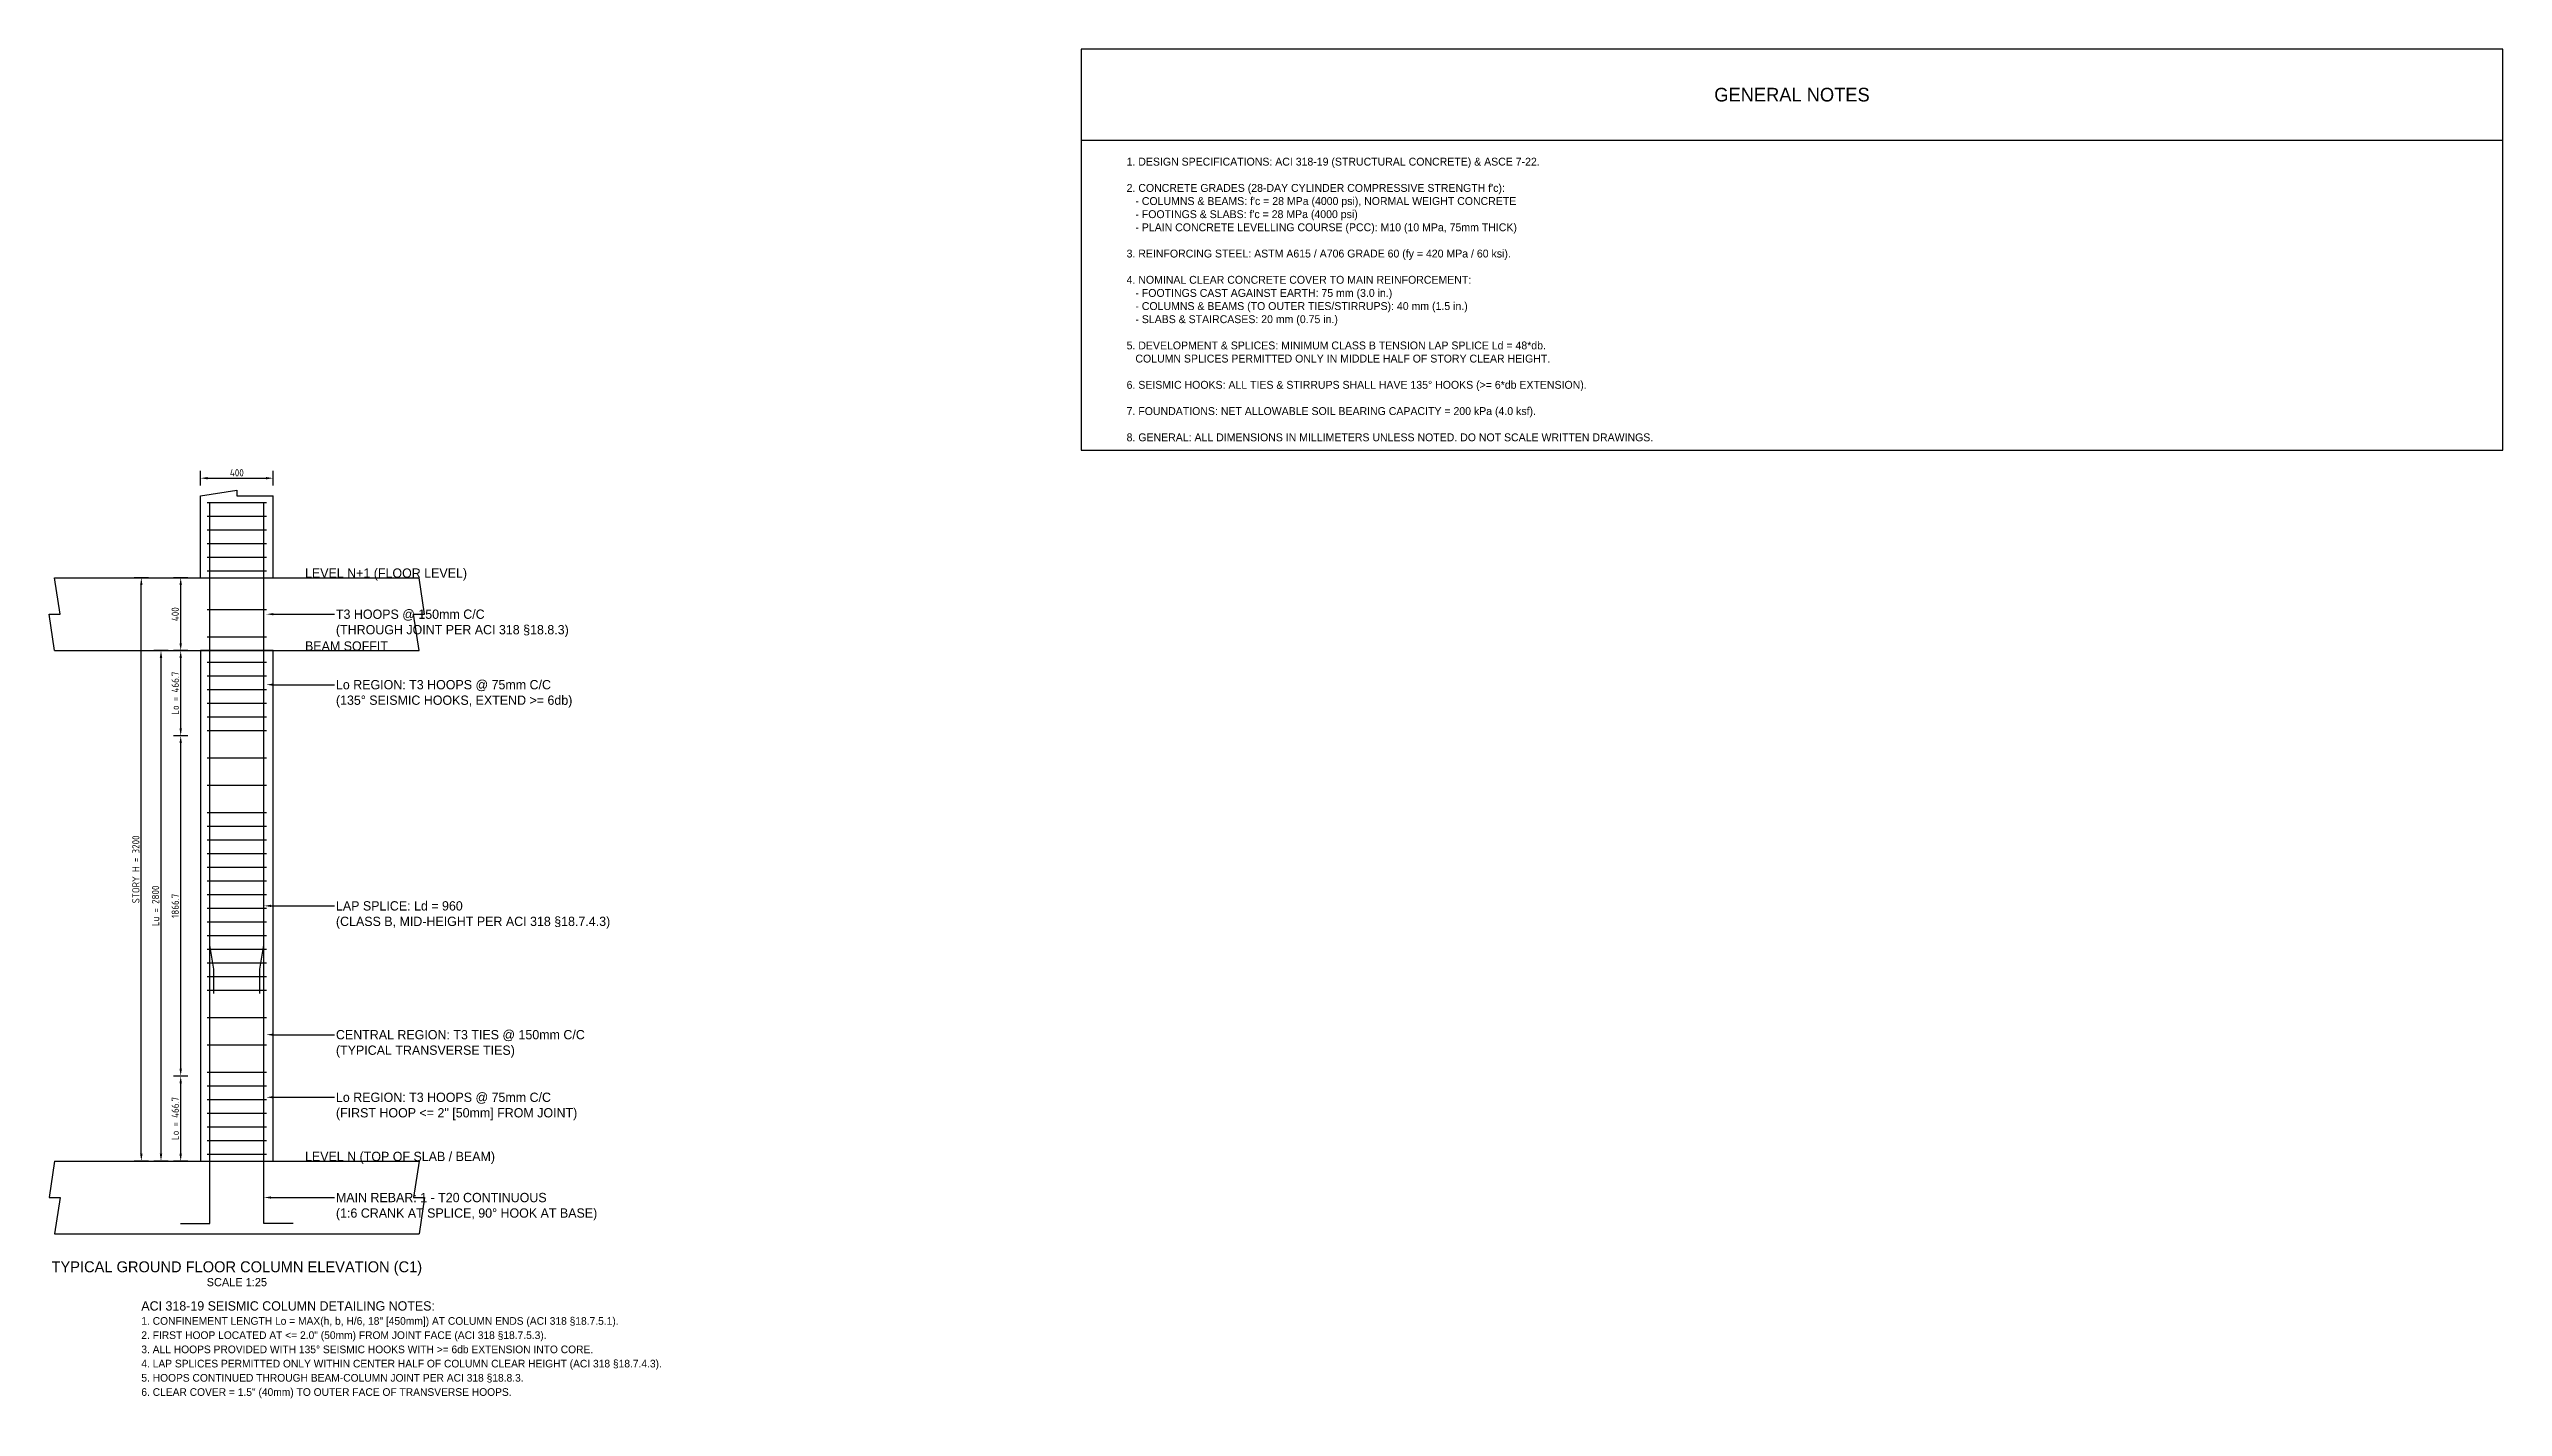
# Model space of a CAD drawing. Header units: metres. Extents: x -2840 to 24431, y -53356 to 1700.
# Drawn here: x 10970 to 24431, y -28984 to -21535 of the extents above; entities that cross this region are included whole.
import ezdxf
from ezdxf import colors
from ezdxf.entities.mleader import LeaderData, LeaderLine
from ezdxf.enums import TextEntityAlignment as Align
from ezdxf.math import Vec2, Vec3

# ---------------------------------------------------------------- set-up
doc = ezdxf.new("R2010")
doc.units = ezdxf.units.M
for name, color, linetype in [('BREAK_LINE', 7, 'Continuous'), ('COLUMN', 7, 'Continuous'), ('DIM_LINEAR', 3, 'Continuous'), ('LEADER', 3, 'Continuous'), ('LEVEL', 8, 'Continuous'), ('REBAR', 2, 'Continuous'), ('STIRRUP', 135, 'Continuous'), ('TEXT', 151, 'Continuous'), ('TITLE', 2, 'Continuous')]:
    doc.layers.add(name, color=color, linetype=linetype)
doc.styles.add('Dimension', font='isocp')
doc.dimstyles.new('Linear', dxfattribs={"dimtxt": 40, "dimasz": 40, "dimexe": 40, "dimexo": 40, "dimgap": 10, "dimtad": 1, "dimdsep": 46, "dimtxsty": 'Dimension', "dimcen": 2.5, "dimclrd": 132, "dimclre": 132, "dimclrt": 151, "dimazin": 3, "dimtfac": 1, "dimtmove": 0, "dimatfit": 3, "dimfxl": 40, "dimfxlon": 1})

msp = doc.modelspace()

# ---------------------------------------------------------------- linework, layer by layer
at = {"layer": 'BORDER'}
msp.add_line((16631, -22035), (24431, -22035), dxfattribs=at)
msp.add_lwpolyline([(16631, -23736.12), (24431, -23736.12), (24431, -21535), (16631, -21535), (16631, -23736.12)], close=True, dxfattribs=at)
at = {"layer": 'BREAK_LINE'}
for points in [[(11800, -23985), (12000, -23955), (12000, -23985), (12000, -23985), (12200, -23985)], [(11000, -24835), (10970, -24635), (11000, -24635), (11030, -24635), (11000, -24435)], [(13000, -24835), (12970, -24635), (13000, -24635), (13030, -24635), (13000, -24435)], [(11000, -27635), (10970, -27835), (11000, -27835), (11030, -27835), (11000, -28035)], [(13000, -27635), (12970, -27835), (13000, -27835), (13030, -27835), (13000, -28035)]]:
    msp.add_lwpolyline(points, dxfattribs=at)
at = {"layer": 'COLUMN'}
for p, q in [((11800, -24435), (11800, -23985)), ((12200, -24435), (12200, -23985)), ((11000, -24435), (13000, -24435)), ((11000, -24835), (11800, -24835)), ((12200, -24835), (13000, -24835)), ((11000, -27635), (11800, -27635)), ((12200, -27635), (13000, -27635)), ((11000, -28035), (13000, -28035))]:
    msp.add_line(p, q, dxfattribs=at)
msp.add_lwpolyline([(11800, -27635), (12200, -27635), (12200, -24835), (11800, -24835), (11800, -27635)], close=True, dxfattribs=at)
at = {"layer": 'LEVEL'}
for p, q in [((11656, -24435), (12344, -24435)), ((11656, -24835), (12344, -24835)), ((11656, -27635), (12344, -27635))]:
    msp.add_line(p, q, dxfattribs=at)
at = {"layer": 'REBAR'}
for points in [[(11873.1, -26715), (11873.1, -26583), (11851.1, -26451), (11851.1, -24023.1)], [(12126.9, -26715), (12126.9, -26583), (12148.9, -26451), (12148.9, -24023.1)], [(11691.1, -27977.85), (11851.1, -27977.85), (11851.1, -25755)], [(12308.9, -27977.85), (12148.9, -27977.85), (12148.9, -25755)]]:
    msp.add_lwpolyline(points, dxfattribs=at)
at = {"layer": 'STIRRUP'}
for p, q in [((11838.1, -24022.5), (12161.9, -24022.5)), ((11838.1, -24097.5), (12161.9, -24097.5)), ((11838.1, -24172.5), (12161.9, -24172.5)), ((11838.1, -24247.5), (12161.9, -24247.5)), ((11838.1, -24322.5), (12161.9, -24322.5)), ((11838.1, -24397.5), (12161.9, -24397.5)), ((11838.1, -24610), (12161.9, -24610)), ((11838.1, -24760), (12161.9, -24760)), ((11838.1, -24897.5), (12161.9, -24897.5)), ((11838.1, -24972.5), (12161.9, -24972.5)), ((11838.1, -25047.5), (12161.9, -25047.5)), ((11838.1, -25122.5), (12161.9, -25122.5)), ((11838.1, -25197.5), (12161.9, -25197.5)), ((11838.1, -25272.5), (12161.9, -25272.5)), ((11838.1, -25422.5), (12161.9, -25422.5)), ((11838.1, -25572.5), (12161.9, -25572.5)), ((11838.1, -25722.5), (12161.9, -25722.5)), ((11838.1, -25797.5), (12161.9, -25797.5)), ((11838.1, -25872.5), (12161.9, -25872.5)), ((11838.1, -25947.5), (12161.9, -25947.5)), ((11838.1, -26022.5), (12161.9, -26022.5)), ((11838.1, -26097.5), (12161.9, -26097.5)), ((11838.1, -26172.5), (12161.9, -26172.5)), ((11838.1, -26247.5), (12161.9, -26247.5)), ((11838.1, -26322.5), (12161.9, -26322.5)), ((11838.1, -26397.5), (12161.9, -26397.5)), ((11838.1, -26472.5), (12161.9, -26472.5)), ((11838.1, -26547.5), (12161.9, -26547.5)), ((11838.1, -26622.5), (12161.9, -26622.5)), ((11838.1, -26697.5), (12161.9, -26697.5)), ((11838.1, -26847.5), (12161.9, -26847.5)), ((11838.1, -26997.5), (12161.9, -26997.5)), ((11838.1, -27147.5), (12161.9, -27147.5)), ((11838.1, -27222.5), (12161.9, -27222.5)), ((11838.1, -27297.5), (12161.9, -27297.5)), ((11838.1, -27372.5), (12161.9, -27372.5)), ((11838.1, -27447.5), (12161.9, -27447.5)), ((11838.1, -27522.5), (12161.9, -27522.5)), ((11838.1, -27597.5), (12161.9, -27597.5))]:
    msp.add_line(p, q, dxfattribs=at)

# ---------------------------------------------------------------- texts
at = {"layer": 'HEADER'}
msp.add_text('GENERAL NOTES', height=75, dxfattribs=at).set_placement((20531, -21785), align=Align.MIDDLE_CENTER)
at = {"layer": 'TEXT'}
for s, height, p in [('LEVEL N+1 (FLOOR LEVEL)', 51, (12374, -24435)), ('BEAM SOFFIT', 51, (12374, -24835)), ('LEVEL N (TOP OF SLAB / BEAM)', 51, (12374, -27635)), ('1. CONFINEMENT LENGTH Lo = MAX(h, b, H/6, 18" [450mm]) AT COLUMN ENDS (ACI 318 §18.7.5.1).', 42, (11476, -28533)), ('3. ALL HOOPS PROVIDED WITH 135° SEISMIC HOOKS WITH >= 6db EXTENSION INTO CORE.', 42, (11476, -28689)), ('2. FIRST HOOP LOCATED AT <= 2.0" (50mm) FROM JOINT FACE (ACI 318 §18.7.5.3).', 42, (11476, -28611)), ('4. LAP SPLICES PERMITTED ONLY WITHIN CENTER HALF OF COLUMN CLEAR HEIGHT (ACI 318 §18.7.4.3).', 42, (11476, -28767)), ('5. HOOPS CONTINUED THROUGH BEAM-COLUMN JOINT PER ACI 318 §18.8.3.', 42, (11476, -28845)), ('6. CLEAR COVER = 1.5" (40mm) TO OUTER FACE OF TRANSVERSE HOOPS.', 42, (11476, -28923))]:
    msp.add_text(s, height=height, dxfattribs=at).set_placement(p)
msp.add_text('SCALE 1:25', height=45, dxfattribs=at).set_placement((12000, -28299), align=Align.MIDDLE_CENTER)
at = {"layer": 'TEXT', "insert": (16881, -22131), "char_height": 43.2, "width": 7250, "attachment_point": 1}
msp.add_mtext("1. DESIGN SPECIFICATIONS: ACI 318-19 (STRUCTURAL CONCRETE) & ASCE 7-22.\\P\\P2. CONCRETE GRADES (28-DAY CYLINDER COMPRESSIVE STRENGTH f'c):\\P   - COLUMNS & BEAMS: f'c = 28 MPa (4000 psi), NORMAL WEIGHT CONCRETE\\P   - FOOTINGS & SLABS: f'c = 28 MPa (4000 psi)\\P   - PLAIN CONCRETE LEVELLING COURSE (PCC): M10 (10 MPa, 75mm THICK)\\P\\P3. REINFORCING STEEL: ASTM A615 / A706 GRADE 60 (fy = 420 MPa / 60 ksi).\\P\\P4. NOMINAL CLEAR CONCRETE COVER TO MAIN REINFORCEMENT:\\P   - FOOTINGS CAST AGAINST EARTH: 75 mm (3.0 in.)\\P   - COLUMNS & BEAMS (TO OUTER TIES/STIRRUPS): 40 mm (1.5 in.)\\P   - SLABS & STAIRCASES: 20 mm (0.75 in.)\\P\\P5. DEVELOPMENT & SPLICES: MINIMUM CLASS B TENSION LAP SPLICE Ld = 48*db.\\P   COLUMN SPLICES PERMITTED ONLY IN MIDDLE HALF OF STORY CLEAR HEIGHT.\\P\\P6. SEISMIC HOOKS: ALL TIES & STIRRUPS SHALL HAVE 135° HOOKS (>= 6*db EXTENSION).\\P\\P7. FOUNDATIONS: NET ALLOWABLE SOIL BEARING CAPACITY = 200 kPa (4.0 ksf).\\P\\P8. GENERAL: ALL DIMENSIONS IN MILLIMETERS UNLESS NOTED. DO NOT SCALE WRITTEN DRAWINGS.", dxfattribs=at)
at = {"layer": 'TITLE'}
msp.add_text('TYPICAL GROUND FLOOR COLUMN ELEVATION (C1)', height=60, dxfattribs=at).set_placement((12000, -28215), align=Align.MIDDLE_CENTER)
msp.add_text('ACI 318-19 SEISMIC COLUMN DETAILING NOTES:', height=51, dxfattribs=at).set_placement((11476, -28455))

# ---------------------------------------------------------------- dimensions: what is measured, and where the dimension line sits
at = {"layer": 'DIM_LINEAR'}
msp.add_linear_dim(base=(11800, -23889), p1=(11800, -23985), p2=(12200, -23985), text='400', dimstyle='Linear', dxfattribs=at).render()
for base, p1, p2, text in [((11476, -27635), (11800, -27635), (11800, -24435), 'STORY H = 3200'), ((11692, -24835), (11800, -24835), (11800, -24435), '400'), ((11584, -27635), (11800, -27635), (11800, -24835), 'Lu = 2800'), ((11692, -25301.667), (11800, -25301.667), (11800, -24835), 'Lo = 466.7'), ((11692, -27168.333), (11800, -27168.333), (11800, -25301.667), '1866.7'), ((11692, -27635), (11800, -27635), (11800, -27168.333), 'Lo = 466.7')]:
    msp.add_linear_dim(base=base, p1=p1, p2=p2, angle=90, text=text, dimstyle='Linear', dxfattribs=at).render()

# ---------------------------------------------------------------- leaders
at = {"layer": 'LEADER'}
ml = msp.add_multileader_mtext('Standard', dxfattribs=at)
ml.set_content('T3 HOOPS @ 150mm C/C\\P(THROUGH JOINT PER ACI 318 §18.8.3)')
ml.set_leader_properties(linetype='ByLayer')
ml.build(insert=Vec2(0, 0))
ml.multileader.update_dxf_attribs({"dogleg_length": 240, "arrow_head_size": 39})
ctx = ml.context
ctx.base_point, ctx.char_height, ctx.arrow_head_size, ctx.landing_gap_size = Vec3(12536, -24635), 51, 39, 7.65
notes = []
notes.append((ctx, [(0, (1, 1, 0), (12296, -24635), (1, 0), 240, [(0, [(12161.9, -24635)], 0, [])])]))
ctx.mtext.insert = Vec3(12543.65, -24609.5)
ml = msp.add_multileader_mtext('Standard', dxfattribs=at)
ml.set_content('Lo REGION: T3 HOOPS @ 75mm C/C\\P(135° SEISMIC HOOKS, EXTEND >= 6db)')
ml.set_leader_properties(linetype='ByLayer')
ml.build(insert=Vec2(0, 0))
ml.multileader.update_dxf_attribs({"dogleg_length": 240, "arrow_head_size": 39})
ctx = ml.context
ctx.base_point, ctx.char_height, ctx.arrow_head_size, ctx.landing_gap_size = Vec3(12536, -25021.667), 51, 39, 7.65
notes.append((ctx, [(0, (1, 1, 0), (12296, -25021.667), (1, 0), 240, [(0, [(12161.9, -25021.667)], 0, [])])]))
ctx.mtext.insert = Vec3(12543.65, -24996.167)
ml = msp.add_multileader_mtext('Standard', dxfattribs=at)
ml.set_content('LAP SPLICE: Ld = 960\\P(CLASS B, MID-HEIGHT PER ACI 318 §18.7.4.3)')
ml.set_leader_properties(linetype='ByLayer')
ml.build(insert=Vec2(0, 0))
ml.multileader.update_dxf_attribs({"dogleg_length": 240, "arrow_head_size": 39})
ctx = ml.context
ctx.base_point, ctx.char_height, ctx.arrow_head_size, ctx.landing_gap_size = Vec3(12536, -26235), 51, 39, 7.65
notes.append((ctx, [(0, (1, 1, 0), (12296, -26235), (1, 0), 240, [(0, [(12148.9, -26235)], 0, [])])]))
ctx.mtext.insert = Vec3(12543.65, -26209.5)
ml = msp.add_multileader_mtext('Standard', dxfattribs=at)
ml.set_content('CENTRAL REGION: T3 TIES @ 150mm C/C\\P(TYPICAL TRANSVERSE TIES)')
ml.set_leader_properties(linetype='ByLayer')
ml.build(insert=Vec2(0, 0))
ml.multileader.update_dxf_attribs({"dogleg_length": 240, "arrow_head_size": 39})
ctx = ml.context
ctx.base_point, ctx.char_height, ctx.arrow_head_size, ctx.landing_gap_size = Vec3(12536, -26941.667), 51, 39, 7.65
notes.append((ctx, [(0, (1, 1, 0), (12296, -26941.667), (1, 0), 240, [(0, [(12161.9, -26941.667)], 0, [])])]))
ctx.mtext.insert = Vec3(12543.65, -26916.167)
ml = msp.add_multileader_mtext('Standard', dxfattribs=at)
ml.set_content('Lo REGION: T3 HOOPS @ 75mm C/C\\P(FIRST HOOP <= 2" [50mm] FROM JOINT)')
ml.set_leader_properties(linetype='ByLayer')
ml.build(insert=Vec2(0, 0))
ml.multileader.update_dxf_attribs({"dogleg_length": 240, "arrow_head_size": 39})
ctx = ml.context
ctx.base_point, ctx.char_height, ctx.arrow_head_size, ctx.landing_gap_size = Vec3(12536, -27285), 51, 39, 7.65
notes.append((ctx, [(0, (1, 1, 0), (12296, -27285), (1, 0), 240, [(0, [(12161.9, -27285)], 0, [])])]))
ctx.mtext.insert = Vec3(12543.65, -27259.5)
ml = msp.add_multileader_mtext('Standard', dxfattribs=at)
ml.set_content('MAIN REBAR: 1 - T20 CONTINUOUS\\P(1:6 CRANK AT SPLICE, 90° HOOK AT BASE)')
ml.set_leader_properties(linetype='ByLayer')
ml.build(insert=Vec2(0, 0))
ml.multileader.update_dxf_attribs({"dogleg_length": 240, "arrow_head_size": 39})
ctx = ml.context
ctx.base_point, ctx.char_height, ctx.arrow_head_size, ctx.landing_gap_size = Vec3(12536, -27835), 51, 39, 7.65
notes.append((ctx, [(0, (1, 1, 0), (12296, -27835), (1, 0), 240, [(0, [(12148.9, -27835)], 0, [])])]))
ctx.mtext.insert = Vec3(12543.65, -27809.5)
for ctx, leaders in notes:
    for number, flags, end, landing, length, lines in leaders:
        leader = LeaderData()
        leader.index, (leader.has_last_leader_line, leader.has_dogleg_vector, leader.attachment_direction) = number, flags
        leader.last_leader_point, leader.dogleg_vector, leader.dogleg_length = Vec3(end), Vec3(landing), length
        for number, points, colour, breaks in lines:
            line = LeaderLine()
            line.index, line.vertices, line.color, line.breaks = number, Vec3.list(points), colors.encode_raw_color(colour), breaks
            leader.lines.append(line)
        ctx.leaders.append(leader)

doc.saveas('drawing.dxf')
